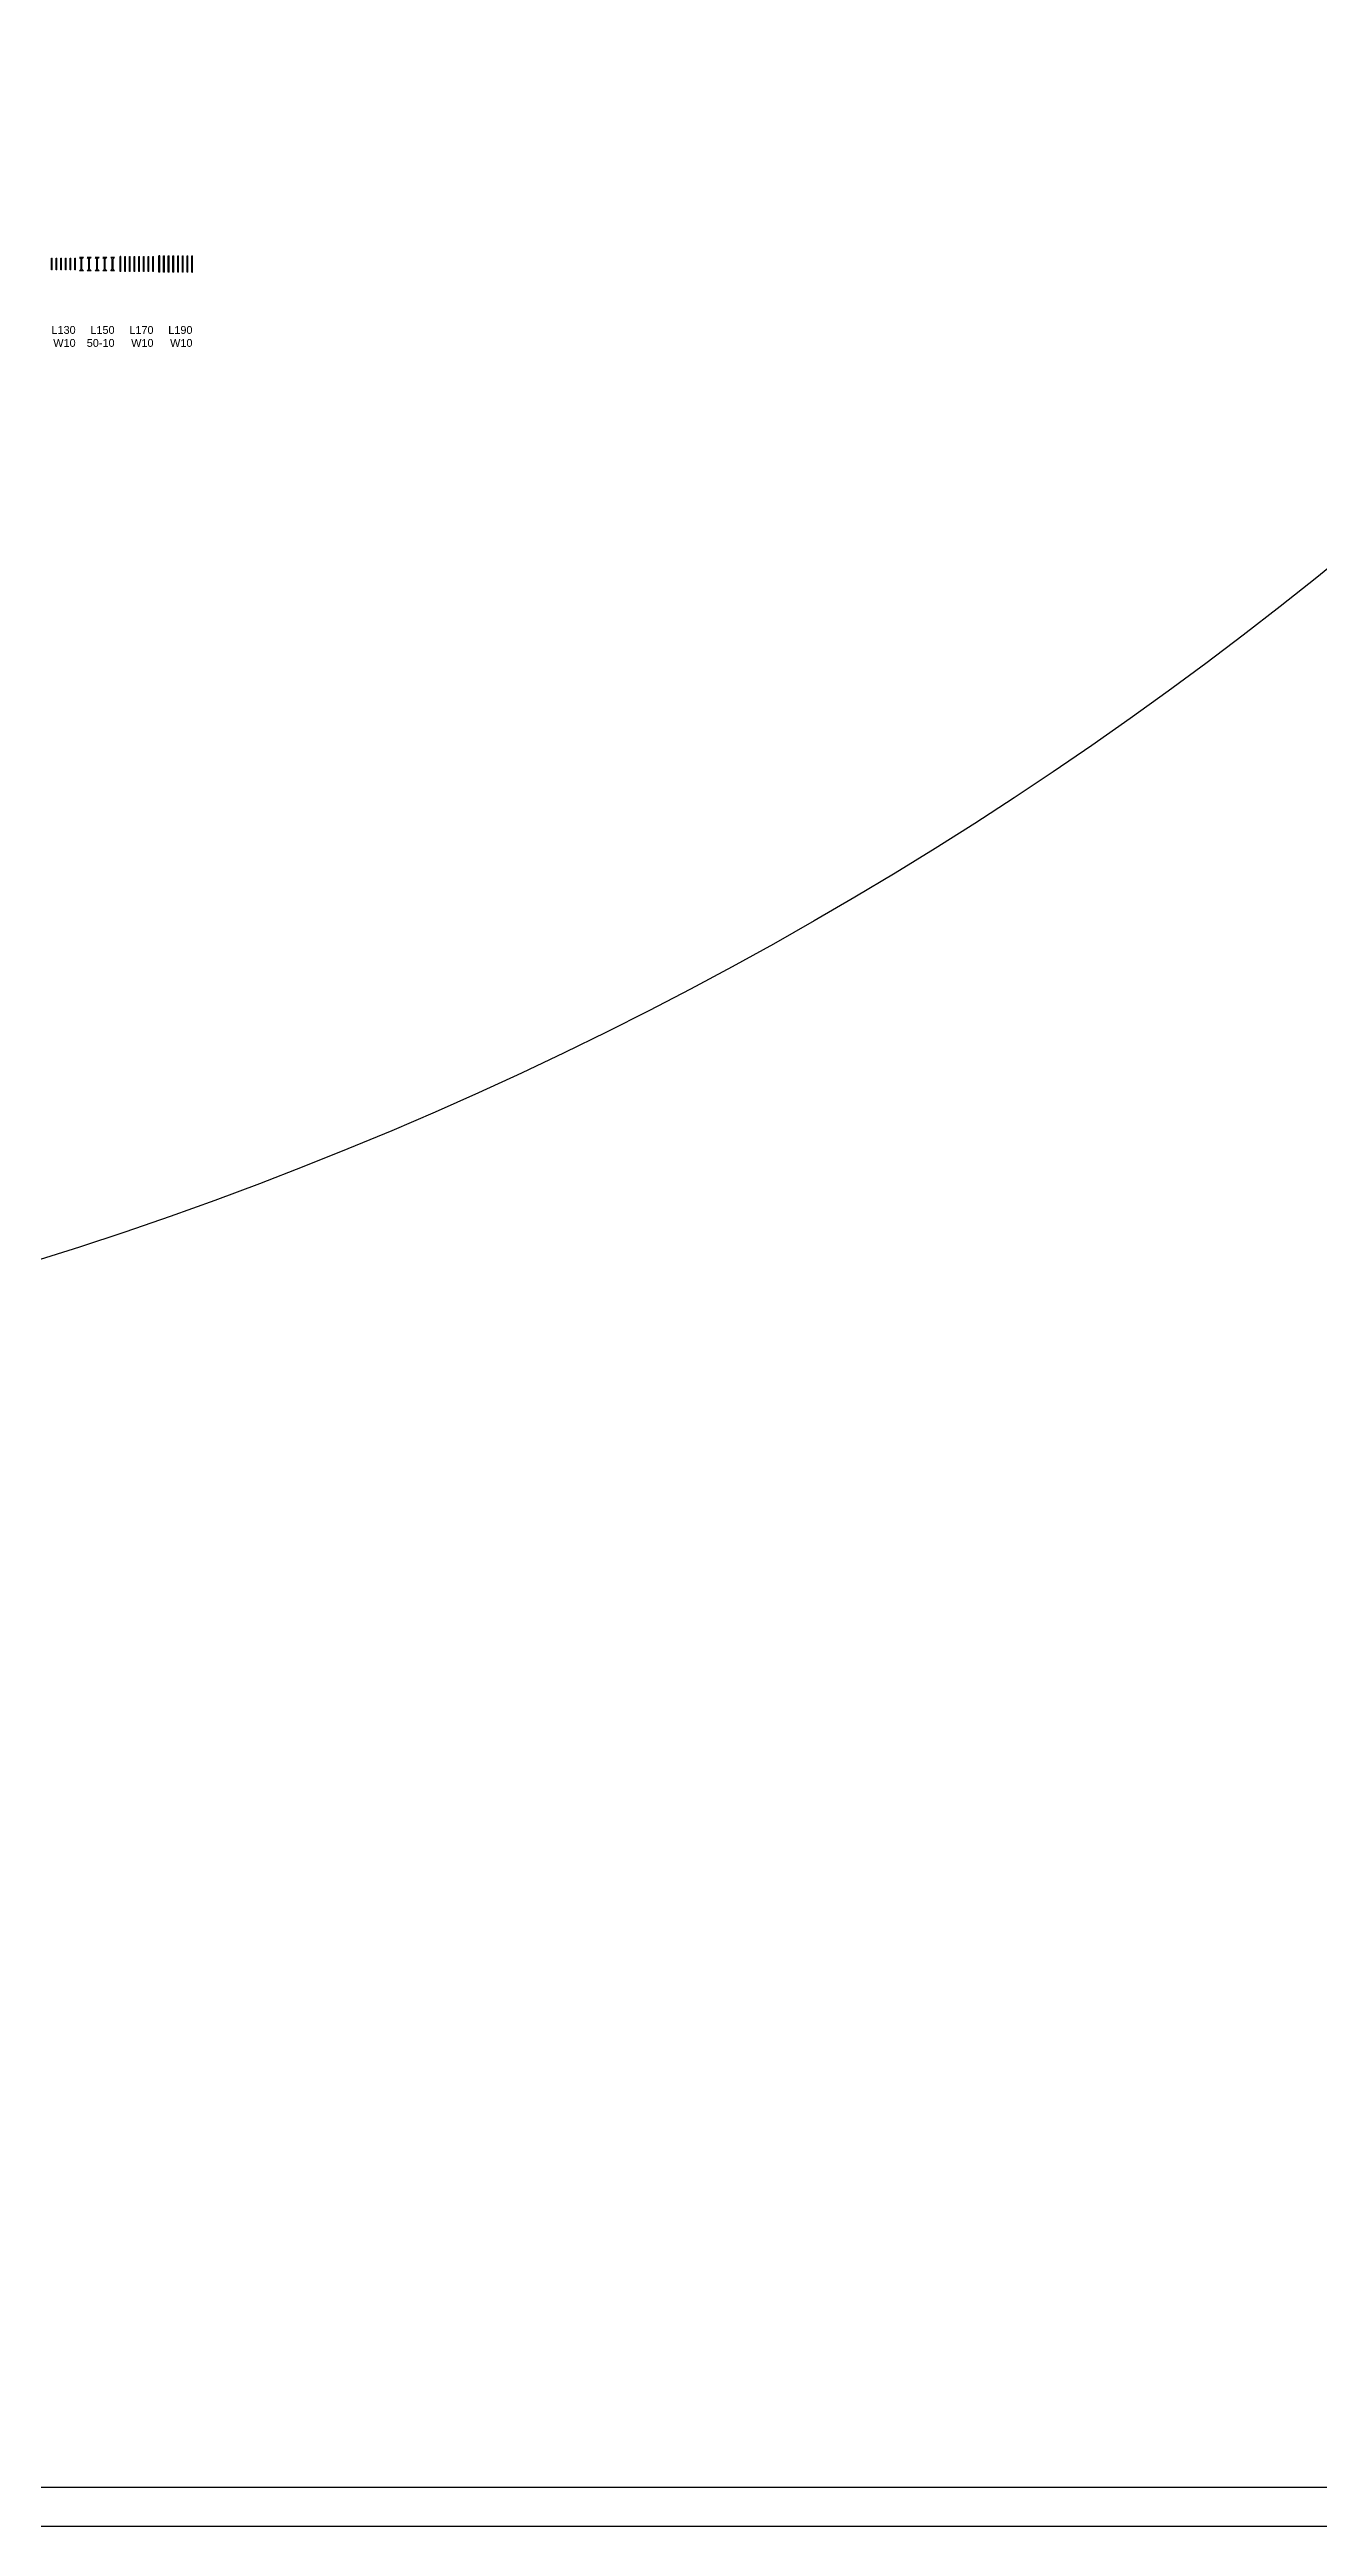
# Model space of a CAD drawing. Header units: millimetres. Extents: x 1000 to 444771, y -11148 to 590229.
# Drawn here: x 230069 to 246360, y 447000 to 478818 of the extents above; entities that cross this region are included whole.
import ezdxf

# ---------------------------------------------------------------- set-up
doc = ezdxf.new("R2010")
doc.units = ezdxf.units.MM
doc.layers.add('CLEAR', color=140, linetype='Continuous')
doc.layers.add('MASK', color=20, linetype='Continuous')
doc.styles.get("Standard").update_dxf_attribs({"font": 'arial.ttf'})

msp = doc.modelspace()

# ---------------------------------------------------------------- linework, layer by layer
msp.add_circle((215000, 511000), 50000)
at = {"layer": 'CLEAR'}
for p, q in [((230094, 475987), (230094, 476139)), ((230094, 476139), (230104, 476139)), ((230104, 475987), (230104, 476139)), ((230154, 475987), (230154, 476139)), ((230154, 476139), (230164, 476139)), ((230164, 475987), (230164, 476139)), ((230214, 475987), (230214, 476139)), ((230214, 476139), (230224, 476139)), ((230224, 475987), (230224, 476139)), ((230274, 475987), (230274, 476139)), ((230274, 476139), (230284, 476139)), ((230284, 475987), (230284, 476139)), ((230334, 475987), (230334, 476139)), ((230334, 476139), (230344, 476139)), ((230344, 475987), (230344, 476139)), ((230394, 475987), (230394, 476139)), ((230394, 476139), (230404, 476139)), ((230404, 475987), (230404, 476139)), ((230454, 476149), (230474, 476129)), ((230504, 476149), (230454, 476149)), ((230474, 475997), (230474, 476129)), ((230504, 476149), (230484, 476129)), ((230484, 475997), (230484, 476129)), ((230554, 476149), (230574, 476129)), ((230604, 476149), (230554, 476149)), ((230574, 475997), (230574, 476129)), ((230604, 476149), (230584, 476129)), ((230584, 475997), (230584, 476129)), ((230654, 476149), (230674, 476129)), ((230704, 476149), (230654, 476149)), ((230674, 475997), (230674, 476129)), ((230704, 476149), (230684, 476129)), ((230684, 475997), (230684, 476129)), ((230754, 476149), (230774, 476129)), ((230804, 476149), (230754, 476149)), ((230774, 475997), (230774, 476129)), ((230804, 476149), (230784, 476129)), ((230784, 475997), (230784, 476129)), ((230854, 476149), (230874, 476129)), ((230904, 476149), (230854, 476149)), ((230874, 475997), (230874, 476129)), ((230904, 476149), (230884, 476129)), ((230884, 475997), (230884, 476129)), ((230974, 475967), (230974, 476159)), ((230984, 476159), (230974, 476159)), ((230984, 475967), (230984, 476159)), ((231034, 475967), (231034, 476159)), ((231034, 476159), (231044, 476159)), ((231044, 475967), (231044, 476159)), ((231094, 475967), (231094, 476159)), ((231094, 476159), (231104, 476159)), ((231104, 475967), (231104, 476159)), ((231154, 475967), (231154, 476159)), ((231154, 476159), (231164, 476159)), ((231164, 475967), (231164, 476159)), ((231214, 475967), (231214, 476159)), ((231214, 476159), (231224, 476159)), ((231224, 475967), (231224, 476159)), ((231274, 475967), (231274, 476159)), ((231274, 476159), (231284, 476159)), ((231284, 475967), (231284, 476159)), ((231334, 475967), (231334, 476159)), ((231334, 476159), (231344, 476159)), ((231344, 475967), (231344, 476159)), ((231394, 475967), (231394, 476159)), ((231394, 476159), (231404, 476159)), ((231404, 475967), (231404, 476159)), ((231474, 475957), (231474, 476169)), ((231484, 476169), (231474, 476169)), ((231484, 475957), (231484, 476169)), ((231534, 476169), (231544, 476169)), ((231534, 475957), (231534, 476169)), ((231544, 475957), (231544, 476169)), ((231594, 476169), (231604, 476169)), ((231594, 475957), (231594, 476169)), ((231604, 475957), (231604, 476169)), ((231654, 476169), (231664, 476169)), ((231654, 475957), (231654, 476169)), ((231664, 475957), (231664, 476169)), ((231714, 476169), (231724, 476169)), ((231714, 475957), (231714, 476169)), ((231724, 475957), (231724, 476169)), ((231774, 476169), (231784, 476169)), ((231774, 475957), (231774, 476169)), ((231784, 475957), (231784, 476169)), ((231834, 476169), (231844, 476169)), ((231834, 475957), (231834, 476169)), ((231844, 475957), (231844, 476169)), ((231894, 476169), (231904, 476169)), ((231894, 475957), (231894, 476169)), ((231904, 475957), (231904, 476169)), ((230104, 475987), (230094, 475987)), ((230164, 475987), (230154, 475987)), ((230224, 475987), (230214, 475987)), ((230284, 475987), (230274, 475987)), ((230344, 475987), (230334, 475987)), ((230404, 475987), (230394, 475987)), ((230454, 475977), (230474, 475997)), ((230504, 475977), (230454, 475977)), ((230504, 475977), (230484, 475997)), ((230554, 475977), (230574, 475997)), ((230604, 475977), (230554, 475977)), ((230604, 475977), (230584, 475997)), ((230654, 475977), (230674, 475997)), ((230704, 475977), (230654, 475977)), ((230704, 475977), (230684, 475997)), ((230754, 475977), (230774, 475997)), ((230804, 475977), (230754, 475977)), ((230804, 475977), (230784, 475997)), ((230854, 475977), (230874, 475997)), ((230904, 475977), (230854, 475977)), ((230904, 475977), (230884, 475997)), ((230984, 475967), (230974, 475967)), ((231044, 475967), (231034, 475967)), ((231104, 475967), (231094, 475967)), ((231164, 475967), (231154, 475967)), ((231224, 475967), (231214, 475967)), ((231284, 475967), (231274, 475967)), ((231344, 475967), (231334, 475967)), ((231404, 475967), (231394, 475967)), ((231484, 475957), (231474, 475957)), ((231544, 475957), (231534, 475957)), ((231604, 475957), (231594, 475957)), ((231664, 475957), (231654, 475957)), ((231724, 475957), (231714, 475957)), ((231784, 475957), (231774, 475957)), ((231844, 475957), (231834, 475957)), ((231904, 475957), (231894, 475957)), ((231894, 475957), (231904, 475957)), ((279000, 447000), (151000, 447000))]:
    msp.add_line(p, q, dxfattribs=at)
at = {"layer": 'MASK'}
msp.add_line((278500, 447500), (151500, 447500), dxfattribs=at)

# ---------------------------------------------------------------- texts
at = {"layer": 'CLEAR', "char_height": 100, "attachment_point": 9}
for s, width, heights, insert in [('L130\\PW10', 318.89, [282], (230404, 474998)), ('L150\\P50-10', 402.55, [301], (230904, 474998)), ('L170\\PW10', 346.98, [305], (231404, 474998)), ('L190\\PW10', 339.38, [319], (231904, 474998))]:
    msp.add_mtext_dynamic_manual_height_columns(s, width=width, gutter_width=12.5, heights=heights, dxfattribs=dict(at, insert=insert))

doc.saveas('drawing.dxf')
